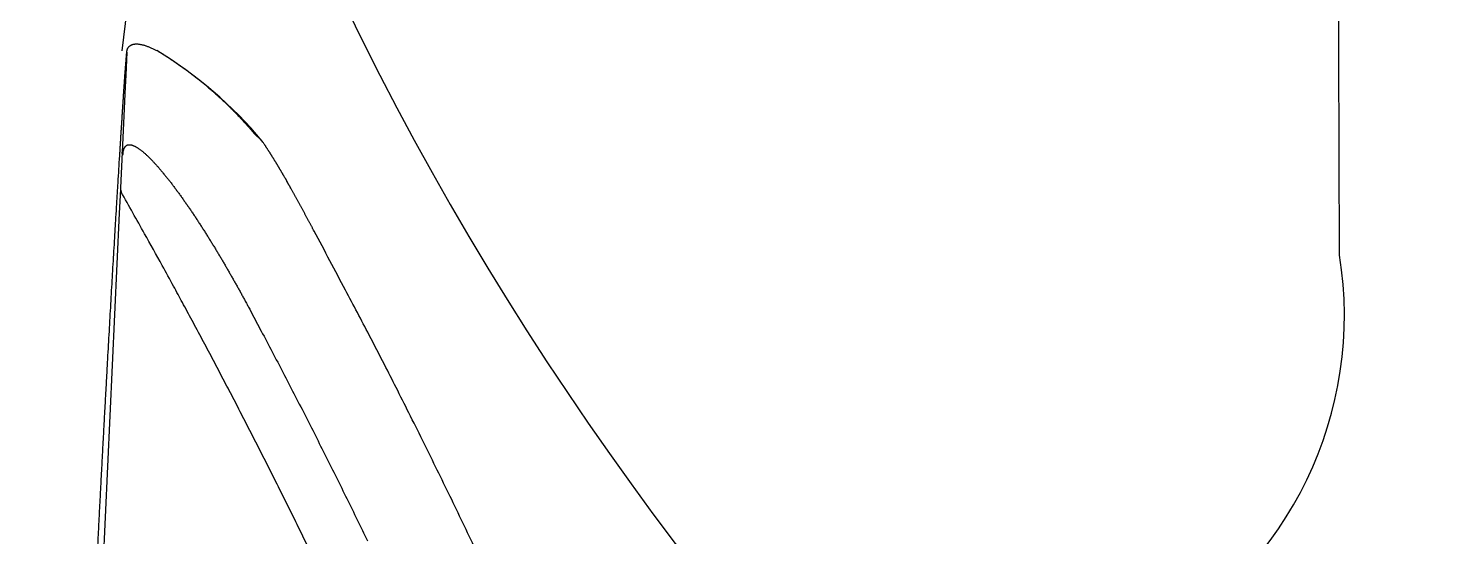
# Model space of a CAD drawing. Extents: x 527 to 614, y 487 to 635.
# Drawn here: x 606.933 to 611.219, y 526.964 to 528.514 of the extents above; entities that cross this region are included whole.
import ezdxf

# ---------------------------------------------------------------- set-up
doc = ezdxf.new("R2010")
doc.units = 0
doc.header["$MEASUREMENT"] = 0
doc.layers.add('1', color=4, linetype='Continuous')
doc.layers.add('DIM', color=3, linetype='Continuous')

# ---------------------------------------------------------------- blocks, each defined once
blk = doc.blocks.new('TRICKLER')
at = {"layer": '1', "linetype": 'Continuous'}
for p, q in [((1.4112, -11.105), (1.5703, -7.7032)), ((0.817, -11.0501), (0.817, -11.0501)), ((1.4079, -11.1776), (1.4112, -11.105)), ((1.4025, -11.2915), (1.4076, -11.1826)), ((1.4076, -11.1826), (1.4079, -11.1776)), ((0.8964, -11.1955), (0.905, -11.2109)), ((1.3933, -11.4898), (1.4025, -11.2915)), ((1.0008, -11.3492), (0.9755, -11.3248)), ((1.3883, -11.5961), (1.3916, -11.5253)), ((1.3916, -11.5253), (1.3933, -11.4898))]:
    blk.add_line(p, q, dxfattribs=at)
for points in [[(0.3299, -10.0904, 0.001137), (0.3687, -10.1718, 0.001106), (0.4077, -10.2526, 0.001035), (0.4468, -10.3327, 0.001141), (0.4869, -10.4139, 0.001358), (0.5283, -10.4967, 0.001036), (0.5674, -10.5743, 0.00037), (0.6029, -10.6443, 0.001445), (0.6493, -10.7338, 0.002455), (0.7216, -10.8709, 0.0012), (0.817, -11.0501, 0.000638)], [(0.8376, -10.0925, 0.000813), (0.8658, -10.15, 0.000813), (0.8942, -10.2075, 0.000813), (0.9228, -10.2648, 0.000815), (0.9515, -10.3221, 0.000813), (0.9805, -10.3793, 0.000808), (1.0096, -10.4363, 0.000815), (1.039, -10.4934, 0.000831), (1.0686, -10.5504, 0.000808), (1.0982, -10.607, 0.000754), (1.1278, -10.6633, 0.000832), (1.1582, -10.7203, 0.000992), (1.1894, -10.7786, 0.000753), (1.2189, -10.8333, 0.000259), (1.2456, -10.8826, 0.001061), (1.2803, -10.9458, 0.001826), (1.3344, -11.0428, 0.000892), (1.4055, -11.1697, 0.000473)], [(1.478, -10.0657, -0.00008), (1.4756, -10.1125, -0.000081), (1.4732, -10.1589, -0.000081), (1.4709, -10.2051, -0.000082), (1.4685, -10.251, -0.000083), (1.4661, -10.2967, -0.000084), (1.4637, -10.342, -0.000085), (1.4613, -10.387, -0.000086), (1.4589, -10.4317, -0.000087), (1.4565, -10.4761, -0.000088), (1.4541, -10.5202, -0.000089), (1.4517, -10.5639, -0.000091), (1.4493, -10.6072, -0.000092), (1.447, -10.6502, -0.000094), (1.4446, -10.6928, -0.000095), (1.4422, -10.7351, -0.000096), (1.4399, -10.7769, -0.000099), (1.4375, -10.8183, -0.000103), (1.4352, -10.8594, -0.000102), (1.4328, -10.9, -0.000097), (1.4305, -10.9399, -0.00011), (1.4282, -10.9799, -0.000135), (1.4258, -11.0203, -0.000105), (1.4235, -11.058, -0.000036), (1.4215, -11.0918, -0.000153), (1.4189, -11.1342, -0.000278), (1.415, -11.198, -0.000142), (1.4099, -11.2807, -0.000077)], [(0.817, -11.0501), (0.817, -11.0502, 0.000009), (0.817, -11.0502, 0.000009), (0.8171, -11.0503, 0.000009), (0.8171, -11.0504, 0.000008), (0.8171, -11.0504, 0.000008), (0.8172, -11.0505, 0.000008), (0.8172, -11.0506, 0.000008), (0.8172, -11.0506, 0.000008), (0.8173, -11.0507, 0.000008), (0.8173, -11.0508, 0.000007), (0.8173, -11.0508, 0.000007), (0.8174, -11.0509, 0.000007), (0.8174, -11.051, 0.000007), (0.8174, -11.051, 0.000007), (0.8175, -11.0511, 0.000007), (0.8175, -11.0511, 0.000006), (0.8175, -11.0512, 0.000006), (0.8176, -11.0513, 0.000006), (0.8176, -11.0513, 0.000006), (0.8177, -11.0514, 0.000006), (0.8177, -11.0515, 0.000006), (0.8177, -11.0515, 0.000005), (0.8178, -11.0516, 0.000005), (0.8178, -11.0517, 0.000005), (0.8178, -11.0517, 0.000005), (0.8179, -11.0518, 0.000005), (0.8179, -11.0519, 0.000005), (0.8179, -11.0519, 0.000005), (0.818, -11.052, 0.000004), (0.818, -11.0521, 0.000004), (0.818, -11.0521, 0.000004), (0.8181, -11.0522, 0.000004), (0.8181, -11.0523, 0.000003), (0.8182, -11.0523, 0.000001), (0.8182, -11.0524, 0.000004), (0.8182, -11.0525, 0.000007), (0.8183, -11.0526, 0.000003), (0.8184, -11.0527, 0.000002)], [(0.817, -11.0501), (0.8189, -11.0537, -0.000152), (0.8208, -11.0572, -0.000159), (0.8227, -11.0608, -0.000151), (0.8247, -11.0644, -0.000125), (0.8266, -11.068, -0.000105), (0.8285, -11.0716, -0.000088), (0.8305, -11.0752, -0.000072), (0.8324, -11.0788, -0.000053), (0.8343, -11.0824, -0.000036), (0.8363, -11.0861, -0.000018), (0.8382, -11.0897, -0.000001), (0.8402, -11.0934, 0.000017), (0.8422, -11.097, 0.000033), (0.8441, -11.1006, 0.000051), (0.8461, -11.1043, 0.000067), (0.848, -11.108, 0.000085), (0.85, -11.1116, 0.000101), (0.852, -11.1153, 0.000119), (0.854, -11.119, 0.000135), (0.8559, -11.1226, 0.000154), (0.8579, -11.1263, 0.000169), (0.8599, -11.13, 0.000187), (0.8619, -11.1336, 0.000204), (0.8639, -11.1373, 0.000222), (0.8659, -11.141, 0.000238), (0.8679, -11.1446, 0.000254), (0.8699, -11.1483, 0.000273), (0.8719, -11.152, 0.0003), (0.8739, -11.1556, 0.000305), (0.8759, -11.1593, 0.000296), (0.8779, -11.1629, 0.000352), (0.88, -11.1666, 0.000456), (0.8821, -11.1703, 0.000348), (0.8841, -11.1738, 0.00009), (0.8858, -11.177, 0.000548), (0.8881, -11.1811, 0.001024), (0.8917, -11.1873, 0.000507), (0.8964, -11.1955, 0.000265)], [(1.4076, -11.1826), (1.4076, -11.1824, 0.001651), (1.4076, -11.1822, 0.001649), (1.4076, -11.182, 0.00165), (1.4076, -11.1818, 0.001654), (1.4076, -11.1815, 0.001657), (1.4076, -11.1813, 0.001659), (1.4076, -11.1811, 0.001662), (1.4076, -11.1809, 0.001665), (1.4076, -11.1807, 0.001668), (1.4076, -11.1804, 0.001672), (1.4076, -11.1802, 0.001675), (1.4076, -11.18, 0.001679), (1.4076, -11.1798, 0.001682), (1.4076, -11.1796, 0.001686), (1.4076, -11.1793, 0.00169), (1.4076, -11.1791, 0.001694), (1.4076, -11.1789, 0.001698), (1.4076, -11.1787, 0.001702), (1.4075, -11.1785, 0.001707), (1.4075, -11.1783, 0.001711), (1.4075, -11.178, 0.001716), (1.4075, -11.1778, 0.001721), (1.4075, -11.1776, 0.001725), (1.4074, -11.1774, 0.001731), (1.4074, -11.1772, 0.001735), (1.4074, -11.1769, 0.001741), (1.4074, -11.1767, 0.001746), (1.4073, -11.1765, 0.001752), (1.4073, -11.1763, 0.001757), (1.4073, -11.1761, 0.001761), (1.4072, -11.1759, 0.001767), (1.4072, -11.1756, 0.001779), (1.4072, -11.1754, 0.00179), (1.4071, -11.1752, 0.001805), (1.4071, -11.175, 0.001818), (1.407, -11.1748, 0.001833), (1.407, -11.1746, 0.001845), (1.4069, -11.1744, 0.001861), (1.4069, -11.1741, 0.001874), (1.4068, -11.1739, 0.00189), (1.4068, -11.1737, 0.001904), (1.4067, -11.1735, 0.001919), (1.4067, -11.1733, 0.001935), (1.4066, -11.1731, 0.001955), (1.4066, -11.1729, 0.001965), (1.4065, -11.1726, 0.001969), (1.4064, -11.1724, 0.002002), (1.4064, -11.1722, 0.002063), (1.4063, -11.172, 0.002016), (1.4062, -11.1718, 0.001893), (1.4062, -11.1716, 0.002114), (1.4061, -11.1714, 0.002557), (1.406, -11.1712, 0.00194), (1.406, -11.171, 0.000634), (1.4059, -11.1708, 0.002795), (1.4058, -11.1705, 0.004886), (1.4057, -11.1702, 0.002391), (1.4055, -11.1697, 0.001262)], [(1.4078, -11.1776), (1.4078, -11.1774, 0.002867), (1.4079, -11.1773, 0.002869), (1.4079, -11.1772, 0.002867), (1.4079, -11.177, 0.00286), (1.4079, -11.1769, 0.002855), (1.4079, -11.1767, 0.002851), (1.4079, -11.1766, 0.002847), (1.4078, -11.1765, 0.002843), (1.4078, -11.1763, 0.002839), (1.4078, -11.1762, 0.002835), (1.4078, -11.1761, 0.002832), (1.4078, -11.1759, 0.002828), (1.4078, -11.1758, 0.002825), (1.4078, -11.1756, 0.002822), (1.4078, -11.1755, 0.002819), (1.4077, -11.1754, 0.002816), (1.4077, -11.1752, 0.002814), (1.4077, -11.1751, 0.002812), (1.4077, -11.175, 0.002809), (1.4077, -11.1748, 0.002808), (1.4076, -11.1747, 0.002806), (1.4076, -11.1746, 0.002804), (1.4076, -11.1744, 0.002803), (1.4076, -11.1743, 0.002802), (1.4075, -11.1741, 0.0028), (1.4075, -11.174, 0.0028), (1.4075, -11.1739, 0.002799), (1.4074, -11.1737, 0.002799), (1.4074, -11.1736, 0.002798), (1.4073, -11.1735, 0.002798), (1.4073, -11.1733, 0.002793), (1.4073, -11.1732, 0.002785), (1.4072, -11.1731, 0.002777), (1.4072, -11.173, 0.002769), (1.4071, -11.1728, 0.002761), (1.4071, -11.1727, 0.002753), (1.407, -11.1726, 0.002746), (1.407, -11.1724, 0.002739), (1.4069, -11.1723, 0.002732), (1.4069, -11.1722, 0.002726), (1.4068, -11.172, 0.002719), (1.4067, -11.1719, 0.002711), (1.4067, -11.1718, 0.002707), (1.4066, -11.1717, 0.002707), (1.4066, -11.1715, 0.002694), (1.4065, -11.1714, 0.002673), (1.4064, -11.1713, 0.002691), (1.4064, -11.1712, 0.002741), (1.4063, -11.171, 0.002658), (1.4062, -11.1709, 0.002478), (1.4062, -11.1708, 0.002731), (1.4061, -11.1707, 0.003252), (1.406, -11.1705, 0.002463), (1.406, -11.1704, 0.000841), (1.4059, -11.1703, 0.003472), (1.4058, -11.1702, 0.005964), (1.4057, -11.17, 0.002907), (1.4055, -11.1697, 0.001537)], [(0.893, -11.1896), (0.8932, -11.1899, -0.000041), (0.8934, -11.1903, -0.00004), (0.8936, -11.1906, -0.00004), (0.8937, -11.191, -0.000041), (0.8939, -11.1913, -0.000041), (0.8941, -11.1916, -0.000041), (0.8943, -11.192, -0.000042), (0.8945, -11.1923, -0.000042), (0.8947, -11.1927, -0.000042), (0.8949, -11.193, -0.000042), (0.8951, -11.1934, -0.000043), (0.8953, -11.1937, -0.000043), (0.8955, -11.1941, -0.000043), (0.8957, -11.1944, -0.000043), (0.8959, -11.1948, -0.000044), (0.8961, -11.1951, -0.000044), (0.8963, -11.1955, -0.000044), (0.8965, -11.1958, -0.000044), (0.8967, -11.1962, -0.000045), (0.8969, -11.1966, -0.000045), (0.8971, -11.1969, -0.000045), (0.8973, -11.1973, -0.000045), (0.8975, -11.1976, -0.000046), (0.8977, -11.198, -0.000046), (0.8979, -11.1984, -0.000046), (0.8982, -11.1987, -0.000046), (0.8984, -11.1991, -0.000047), (0.8986, -11.1994, -0.000048), (0.8988, -11.1998, -0.000046), (0.899, -11.2002, -0.000043), (0.8992, -11.2006, -0.000048), (0.8994, -11.2009, -0.000058), (0.8996, -11.2013, -0.000044), (0.8998, -11.2017, -0.000014), (0.9, -11.202, -0.000063), (0.9002, -11.2024, -0.000109), (0.9006, -11.2031, -0.000053), (0.9011, -11.2039, -0.000028)], [(0.905, -11.2109), (0.9063, -11.2132, 0.000262), (0.9077, -11.2155, 0.00026), (0.909, -11.2178, 0.000262), (0.9103, -11.2201, 0.000269), (0.9117, -11.2225, 0.000274), (0.913, -11.2248, 0.000279), (0.9144, -11.2271, 0.000283), (0.9157, -11.2294, 0.000289), (0.9171, -11.2317, 0.000293), (0.9184, -11.234, 0.000298), (0.9198, -11.2363, 0.000303), (0.9211, -11.2386, 0.000308), (0.9225, -11.2409, 0.000313), (0.9239, -11.2432, 0.000318), (0.9252, -11.2455, 0.000323), (0.9266, -11.2478, 0.000328), (0.928, -11.2501, 0.000333), (0.9294, -11.2524, 0.000339), (0.9307, -11.2547, 0.000344), (0.9321, -11.257, 0.000349), (0.9335, -11.2592, 0.000354), (0.9349, -11.2615, 0.000361), (0.9363, -11.2638, 0.000367), (0.9377, -11.2661, 0.000373), (0.9391, -11.2683, 0.000379), (0.9405, -11.2706, 0.000386), (0.9419, -11.2729, 0.000391), (0.9433, -11.2751, 0.000397), (0.9447, -11.2774, 0.000403), (0.9461, -11.2796, 0.000409), (0.9475, -11.2819, 0.000414), (0.9489, -11.2842, 0.000419), (0.9504, -11.2864, 0.000425), (0.9518, -11.2887, 0.000431), (0.9532, -11.2909, 0.000434), (0.9547, -11.2932, 0.000437), (0.9561, -11.2954, 0.000445), (0.9576, -11.2977, 0.00046), (0.959, -11.2999, 0.00045), (0.9605, -11.3022, 0.000423), (0.962, -11.3044, 0.000474), (0.9634, -11.3067, 0.000574), (0.965, -11.309, 0.000435), (0.9664, -11.3112, 0.00014), (0.9677, -11.3132, 0.000628), (0.9694, -11.3157, 0.001096), (0.9721, -11.3196, 0.000534), (0.9755, -11.3247, 0.000281)], [(1.4099, -11.2807), (1.4095, -11.2868, 0.000005), (1.4091, -11.2929, 0.000006), (1.4088, -11.299, 0.000005), (1.4084, -11.3051, 0.000002), (1.408, -11.3112, 0), (1.4076, -11.3173, -0.000003), (1.4072, -11.3234, -0.000005), (1.4068, -11.3295, -0.000007), (1.4065, -11.3356, -0.00001), (1.4061, -11.3416, -0.000012), (1.4057, -11.3477, -0.000014), (1.4053, -11.3538, -0.000017), (1.4049, -11.3598, -0.000019), (1.4046, -11.3658, -0.00002), (1.4042, -11.3719, -0.000022), (1.4038, -11.3779, -0.000024), (1.4034, -11.384, -0.000026), (1.403, -11.3901, -0.00003), (1.4026, -11.3962, -0.000033), (1.4022, -11.4022, -0.000036), (1.4019, -11.4083, -0.000039), (1.4015, -11.4144, -0.000043), (1.4011, -11.4205, -0.000046), (1.4007, -11.4265, -0.00005), (1.4003, -11.4325, -0.000053), (1.3999, -11.4385, -0.000057), (1.3995, -11.4445, -0.000061), (1.3991, -11.4505, -0.000066), (1.3987, -11.4564, -0.00007), (1.3984, -11.4622, -0.000075), (1.398, -11.468, -0.00008), (1.3976, -11.4738, -0.000085), (1.3972, -11.4795, -0.000091), (1.3968, -11.4851, -0.000097), (1.3964, -11.4907, -0.000103), (1.3961, -11.4962, -0.00011), (1.3957, -11.5017, -0.000118), (1.3953, -11.507, -0.000126), (1.395, -11.5123, -0.000135), (1.3946, -11.5175, -0.000145), (1.3942, -11.5226, -0.000155), (1.3939, -11.5276, -0.000167), (1.3935, -11.5325, -0.000179), (1.3932, -11.5373, -0.000194), (1.3928, -11.542, -0.000209), (1.3925, -11.5466, -0.000225), (1.3921, -11.551, -0.000246), (1.3918, -11.5553, -0.000275), (1.3915, -11.5595, -0.00029), (1.3912, -11.5636, -0.000293), (1.3908, -11.5675, -0.000359), (1.3905, -11.5713, -0.000486), (1.3902, -11.5751, -0.000405), (1.3899, -11.5785, -0.000126), (1.3897, -11.5815, -0.000667), (1.3894, -11.585, -0.00146), (1.3889, -11.59, -0.000869), (1.3883, -11.5961, -0.000501)], [(1.4001, -11.2835), (1.4002, -11.2837, -0.002653), (1.4003, -11.2838, -0.00266), (1.4004, -11.2839, -0.002665), (1.4004, -11.284, -0.002666), (1.4005, -11.2841, -0.002668), (1.4006, -11.2843, -0.002671), (1.4007, -11.2844, -0.002675), (1.4007, -11.2845, -0.002678), (1.4008, -11.2846, -0.002682), (1.4009, -11.2847, -0.002686), (1.401, -11.2849, -0.002691), (1.401, -11.285, -0.002695), (1.4011, -11.2851, -0.0027), (1.4012, -11.2852, -0.002705), (1.4012, -11.2854, -0.00271), (1.4013, -11.2855, -0.002715), (1.4013, -11.2856, -0.002721), (1.4014, -11.2858, -0.002727), (1.4015, -11.2859, -0.002733), (1.4015, -11.286, -0.002739), (1.4016, -11.2861, -0.002746), (1.4016, -11.2863, -0.002753), (1.4017, -11.2864, -0.00276), (1.4017, -11.2865, -0.002767), (1.4018, -11.2867, -0.002775), (1.4018, -11.2868, -0.002782), (1.4019, -11.2869, -0.00279), (1.4019, -11.2871, -0.002799), (1.402, -11.2872, -0.002807), (1.402, -11.2873, -0.002815), (1.402, -11.2875, -0.00282), (1.4021, -11.2876, -0.00282), (1.4021, -11.2877, -0.00282), (1.4022, -11.2879, -0.002821), (1.4022, -11.288, -0.002822), (1.4022, -11.2881, -0.002822), (1.4023, -11.2883, -0.002823), (1.4023, -11.2884, -0.002824), (1.4023, -11.2886, -0.002826), (1.4023, -11.2887, -0.002828), (1.4024, -11.2888, -0.002829), (1.4024, -11.289, -0.00283), (1.4024, -11.2891, -0.002834), (1.4024, -11.2892, -0.002841), (1.4024, -11.2894, -0.002837), (1.4025, -11.2895, -0.002822), (1.4025, -11.2897, -0.00285), (1.4025, -11.2898, -0.002911), (1.4025, -11.2899, -0.002831), (1.4025, -11.2901, -0.002646), (1.4025, -11.2902, -0.002925), (1.4025, -11.2903, -0.003493), (1.4025, -11.2905, -0.002654), (1.4025, -11.2906, -0.000906), (1.4025, -11.2907, -0.003753), (1.4025, -11.2909, -0.006481), (1.4025, -11.2911, -0.003172), (1.4025, -11.2915, -0.00168)], [(1.3883, -11.5961), (1.3881, -11.5981, -0.013994), (1.3879, -11.6, -0.014583), (1.3875, -11.6018, -0.015347), (1.387, -11.6036, -0.016356), (1.3864, -11.6053, -0.017289), (1.3858, -11.6069, -0.01812), (1.385, -11.6085, -0.018858), (1.384, -11.6099, -0.019527), (1.383, -11.6114, -0.019984), (1.3819, -11.6127, -0.020294), (1.3806, -11.6139, -0.020324), (1.3793, -11.6151, -0.020206), (1.3778, -11.6161, -0.019794), (1.3762, -11.6171, -0.01929), (1.3744, -11.6179, -0.018506), (1.3726, -11.6187, -0.017688), (1.3706, -11.6194, -0.016759), (1.3685, -11.6199, -0.015956), (1.3662, -11.6203, -0.014778), (1.3639, -11.6207, -0.013503), (1.3614, -11.6209, -0.013143), (1.3588, -11.6209, -0.013692), (1.356, -11.6209, -0.013047), (1.3531, -11.6206, -0.011922), (1.35, -11.6203, -0.010738), (1.3468, -11.6197, -0.009641), (1.3434, -11.6191, -0.008724), (1.34, -11.6182, -0.008008), (1.3364, -11.6173, -0.007364), (1.3327, -11.6161, -0.006835), (1.3289, -11.6149, -0.006362), (1.3249, -11.6135, -0.005981), (1.3209, -11.6119, -0.005633), (1.3168, -11.6103, -0.005355), (1.3126, -11.6084, -0.005094), (1.3083, -11.6065, -0.004885), (1.304, -11.6044, -0.004699), (1.2996, -11.6021, -0.004568), (1.2951, -11.5998, -0.004403), (1.2905, -11.5973, -0.004236), (1.286, -11.5946, -0.004218), (1.2813, -11.5919, -0.004382), (1.2766, -11.589, -0.00362), (1.2719, -11.586, -0.001893), (1.2672, -11.5829, -0.00117), (1.2624, -11.5798, -0.001204), (1.2576, -11.5767, -0.001212), (1.2528, -11.5735, -0.001204), (1.248, -11.5703, -0.0012), (1.2432, -11.567, -0.001204), (1.2383, -11.5637, -0.001204), (1.2334, -11.5603, -0.001207), (1.2285, -11.5569, -0.001207), (1.2236, -11.5534, -0.001211), (1.2187, -11.5499, -0.001213), (1.2137, -11.5463, -0.001218), (1.2088, -11.5427, -0.001221), (1.2038, -11.5391, -0.001227), (1.1989, -11.5354, -0.001231), (1.1939, -11.5316, -0.001238), (1.1889, -11.5278, -0.001243), (1.1839, -11.524, -0.001251), (1.1789, -11.5201, -0.001257), (1.1739, -11.5162, -0.001266), (1.1689, -11.5122, -0.001272), (1.1639, -11.5082, -0.001282), (1.1589, -11.5042, -0.00129), (1.1539, -11.5001, -0.0013), (1.1489, -11.496, -0.001309), (1.1439, -11.4918, -0.00132), (1.1389, -11.4876, -0.001329), (1.1339, -11.4833, -0.001342), (1.1289, -11.479, -0.001352), (1.1239, -11.4747, -0.001365), (1.1189, -11.4703, -0.001376), (1.114, -11.4659, -0.00139), (1.109, -11.4614, -0.001402), (1.1041, -11.4569, -0.001417), (1.0992, -11.4524, -0.00143), (1.0943, -11.4478, -0.001447), (1.0894, -11.4432, -0.001459), (1.0845, -11.4385, -0.00147), (1.0796, -11.4338, -0.001492), (1.0748, -11.429, -0.00153), (1.0699, -11.4243, -0.0015), (1.0651, -11.4195, -0.001402), (1.0604, -11.4146, -0.001378), (1.0556, -11.4097, -0.001411), (1.0509, -11.4048, -0.001376), (1.0462, -11.3999, -0.001292), (1.0416, -11.395, -0.00144), (1.0369, -11.39, -0.001737), (1.0321, -11.3848, -0.001319), (1.0277, -11.3799, -0.000435), (1.0237, -11.3755, -0.001895), (1.0186, -11.3698, -0.003313), (1.0109, -11.3609, -0.001625), (1.0008, -11.3492, -0.000859)]]:
    blk.add_lwpolyline(points, format="xyb", dxfattribs=at)
at = {"layer": '1', "color": 3, "linetype": 'Continuous'}
for points in [[(1.0121, -10.8094), (0.9784, -10.7461, -0.000901), (0.945, -10.6827, -0.000901), (0.9118, -10.6191, -0.000901), (0.8788, -10.5555, -0.000901), (0.846, -10.4917, -0.000901), (0.8135, -10.4278, -0.000901), (0.7813, -10.3638, -0.000901), (0.7492, -10.2997, -0.000901), (0.7174, -10.2355, -0.000901), (0.6859, -10.1711, -0.000901), (0.6545, -10.1067, -0.000901)], [(1.4001, -11.2835), (1.3999, -11.2863, -0.007621), (1.3997, -11.2889, -0.008173), (1.3994, -11.2914, -0.008917), (1.399, -11.2938, -0.009882), (1.3985, -11.2961, -0.010966), (1.3979, -11.2983, -0.012137), (1.3973, -11.3003, -0.013494), (1.3966, -11.3022, -0.015007), (1.3958, -11.304, -0.016703), (1.3949, -11.3056, -0.018515), (1.3939, -11.3071, -0.020453), (1.3928, -11.3085, -0.022394), (1.3917, -11.3097, -0.024247), (1.3904, -11.3108, -0.025853), (1.3891, -11.3117, -0.027034), (1.3877, -11.3125, -0.027674), (1.3862, -11.3131, -0.027644), (1.3846, -11.3136, -0.027237), (1.3829, -11.3138, -0.02575), (1.3811, -11.314, -0.023562), (1.3793, -11.3139, -0.021287), (1.3773, -11.3137, -0.019127), (1.3753, -11.3134, -0.017075), (1.3732, -11.3129, -0.01527), (1.371, -11.3122, -0.013628), (1.3688, -11.3114, -0.012223), (1.3665, -11.3104, -0.010966), (1.3641, -11.3093, -0.009902), (1.3617, -11.3081, -0.008955), (1.3592, -11.3067, -0.008156), (1.3566, -11.3051, -0.007438), (1.354, -11.3034, -0.006826), (1.3513, -11.3016, -0.006289), (1.3485, -11.2997, -0.005847), (1.3458, -11.2976, -0.005355), (1.3429, -11.2954, -0.004837), (1.34, -11.293, -0.004417), (1.3371, -11.2906, -0.004069), (1.3342, -11.288, -0.003764), (1.3312, -11.2853, -0.003491), (1.3281, -11.2825, -0.00325), (1.325, -11.2796, -0.003032), (1.3219, -11.2767, -0.002839), (1.3188, -11.2736, -0.002663), (1.3157, -11.2704, -0.002508), (1.3125, -11.2671, -0.002365), (1.3093, -11.2638, -0.002238), (1.3061, -11.2604, -0.00212), (1.3029, -11.2569, -0.002017), (1.2996, -11.2533, -0.001921), (1.2964, -11.2497, -0.001835), (1.2931, -11.246, -0.001749), (1.2899, -11.2423, -0.001668), (1.2866, -11.2385, -0.001575), (1.2833, -11.2346, -0.001501), (1.28, -11.2307, -0.001446), (1.2767, -11.2267, -0.001393), (1.2734, -11.2226, -0.001337), (1.27, -11.2185, -0.001288), (1.2667, -11.2144, -0.00124), (1.2634, -11.2102, -0.001198), (1.26, -11.2059, -0.001155), (1.2566, -11.2016, -0.001116), (1.2533, -11.1973, -0.001078), (1.2499, -11.1929, -0.001044), (1.2466, -11.1884, -0.00101), (1.2432, -11.184, -0.00098), (1.2398, -11.1795, -0.000951), (1.2365, -11.1749, -0.000921), (1.2331, -11.1704, -0.000885), (1.2298, -11.1658, -0.000856), (1.2264, -11.1612, -0.000829), (1.2231, -11.1565, -0.000809), (1.2197, -11.1518, -0.000795), (1.2164, -11.1471, -0.00078), (1.213, -11.1424, -0.000763), (1.2097, -11.1376, -0.000748), (1.2063, -11.1328, -0.000733), (1.203, -11.128, -0.000719), (1.1997, -11.1232, -0.000704), (1.1963, -11.1183, -0.000691), (1.193, -11.1134, -0.000677), (1.1897, -11.1085, -0.000665), (1.1864, -11.1036, -0.000652), (1.1831, -11.0986, -0.00064), (1.1798, -11.0937, -0.000628), (1.1765, -11.0887, -0.000616), (1.1732, -11.0837, -0.000604), (1.1699, -11.0787, -0.000594), (1.1667, -11.0736, -0.000582), (1.1634, -11.0686, -0.000572), (1.1601, -11.0635, -0.000561), (1.1569, -11.0584, -0.000552), (1.1536, -11.0534, -0.000541), (1.1504, -11.0482, -0.000532), (1.1471, -11.0431, -0.000522), (1.1439, -11.038, -0.000514), (1.1407, -11.0329, -0.000504), (1.1375, -11.0277, -0.000496), (1.1343, -11.0225, -0.000487), (1.1311, -11.0174, -0.000479), (1.1279, -11.0122, -0.00047), (1.1247, -11.007, -0.000462), (1.1215, -11.0018, -0.000453), (1.1184, -10.9966, -0.000448), (1.1152, -10.9914, -0.000443), (1.1121, -10.9862, -0.00044), (1.1089, -10.981, -0.000437), (1.1058, -10.9757, -0.000434), (1.1027, -10.9705, -0.00043), (1.0996, -10.9653, -0.000427), (1.0965, -10.96, -0.000424), (1.0934, -10.9547, -0.000421), (1.0903, -10.9495, -0.000417), (1.0872, -10.9442, -0.000414), (1.0841, -10.9389, -0.000411), (1.081, -10.9336, -0.000408), (1.0779, -10.9283, -0.000404), (1.0749, -10.9229, -0.000401), (1.0718, -10.9176, -0.000398), (1.0688, -10.9123, -0.000395), (1.0657, -10.9069, -0.000392), (1.0627, -10.9016, -0.000389), (1.0597, -10.8962, -0.000386), (1.0567, -10.8909, -0.000382), (1.0536, -10.8855, -0.000377), (1.0506, -10.8801, -0.000377), (1.0476, -10.8747, -0.000381), (1.0446, -10.8693, -0.000368), (1.0416, -10.8639, -0.000341), (1.0387, -10.8585, -0.000373), (1.0357, -10.8531, -0.000438), (1.0326, -10.8475, -0.000332), (1.0297, -10.8422, -0.000118), (1.0271, -10.8374, -0.000459), (1.0238, -10.8313, -0.000777), (1.0187, -10.8219, -0.000379), (1.0121, -10.8094, -0.000201)]]:
    blk.add_lwpolyline(points, format="xyb", dxfattribs=at)
at = {"layer": 'DIM'}
blk.add_arc((1.9771, -10.4834), 1.3081, 220.0297, 238.6886, dxfattribs=at)
blk = doc.blocks.new('2005VANGUARD')
at = {"layer": 'DIM'}
blk.add_lwpolyline([(80.1945, 29.7132, 0.188438), (82.2801, 23.0073, 0.699201), (84.1656, 24.0649, -0.008264), (84.3333, 37.2967, 0.097779)], format="xyb", dxfattribs=at)
blk.add_arc((105.4999, 21.6256), 25.2333, 169.97453, 173.03139, dxfattribs=at)
at = {"layer": 'DIM', "rotation": 180}
blk.add_blockref('TRICKLER', (81.8566, 13.0875), dxfattribs=at)

msp = doc.modelspace()

# ---------------------------------------------------------------- block references
at = {"layer": '1'}
msp.add_blockref('2005VANGUARD', (526.7661, 503.7579), dxfattribs=at)

doc.saveas('drawing.dxf')
